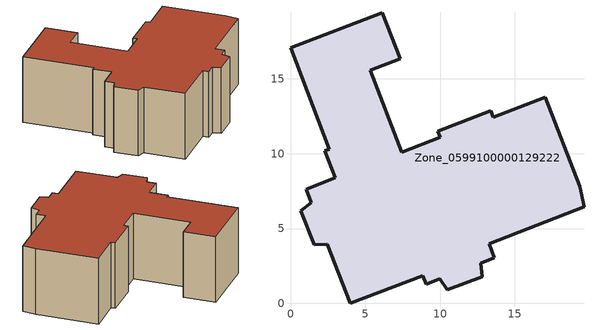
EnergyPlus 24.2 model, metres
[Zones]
Zone_0599100000129222
 floor ground (C_G): 8.84,1.86 3.99,0 2.47,3.96 1.57,3.9 0.68,6.19 1.4,6.74 1.06,7.64 2.99,8.38 2.29,10.19 2.6,10.31 0,17.08 6.14,19.43 7.32,16.35 5.33,15.58 7.44,10.1 10.01,11.09 9.84,11.51 13.39,12.87 13.56,12.45 17.01,13.78 19.32,7.84 19.62,6.45 13.27,3.97 13.62,3.06 12.72,2.68 12.82,1.79 10.49,0.91 9.99,1.64 9.06,1.29 z2.02
 wall outside (C_F): 5.33,15.58 7.32,16.35 6.14,19.43 0,17.08 2.6,10.31 2.29,10.19 2.99,8.38 1.06,7.64 1.4,6.74 0.68,6.19 1.57,3.9 2.47,3.96 3.99,0 8.84,1.86 9.06,1.29 9.99,1.64 10.49,0.91 12.82,1.79 12.72,2.68 13.62,3.06 13.27,3.97 19.62,6.45 19.32,7.84 17.01,13.78 13.56,12.45 13.39,12.87 9.84,11.51 10.01,11.09 7.44,10.1 5.33,15.58 z2.02:9.1
 roof outside (C_R): 17.01,13.78 13.56,12.45 13.39,12.87 9.84,11.51 10.01,11.09 7.44,10.1 5.33,15.58 7.32,16.35 6.14,19.43 0,17.08 2.6,10.31 2.29,10.19 2.99,8.38 1.06,7.64 1.4,6.74 0.68,6.19 1.57,3.9 2.47,3.96 3.99,0 8.84,1.86 9.06,1.29 9.99,1.64 10.49,0.91 12.82,1.79 12.72,2.68 13.62,3.06 13.27,3.97 19.62,6.45 19.32,7.84 z9.1
[BUILDING]
Pand.0599100000129222: North Axis=0; Terrain=City; Loads Convergence Tolerance Value=0.04; Temperature Convergence Tolerance Value=0.4; Solar Distribution=FullExterior; Maximum Number of Warmup Days=25; Minimum Number of Warmup Days=1
[Site:Location]
Rotterdam.The.Hague.AP_ZH_NLD Design_Conditions: Latitude=51.96; Longitude=4.45; Time Zone=1; Elevation=-4.5
[SITE:GROUNDTEMPERATURE:BUILDINGSURFACE]
18, 18, 18, 18, 18, 18, 18, 18, 18, 18, 18, 18
[MATERIAL] Thermal Absorptance=0.9; Solar Absorptance=0.7; Visible Absorptance=0.7
Name | Roughness | Thickness | Conductivity | Density | Specific Heat
G.D.1965 | MediumSmooth | 0.15 | 1 | 540 | 1210
F.D.1965 | Rough | 0.3 | 0.857143 | 1920 | 840
R.D.1965 | MediumRough | 0.2 | 0.08 | 1500 | 1000
[CONSTRUCTION]
C_G: G.D.1965
C_F: F.D.1965
C_R: R.D.1965
[ZONE]
Zone_0599100000129222: Type=1; Multiplier=1; Ceiling Height=Autocalculate; Volume=Autocalculate; Floor Area=autocalculate; Part of Total Floor Area=Yes
[ZONEINFILTRATION:DESIGNFLOWRATE]
Infil_Zone_0599100000129222: Zone or ZoneList or Space or SpaceList=Zone_0599100000129222; Schedule=AlwaysOn; Design Flow Rate Calculation Method=Flow/Area; Flow Rate per Floor Area=0.0042; Constant Term Coefficient=1; Temperature Term Coefficient=0; Velocity Term Coefficient=0; Velocity Squared Term Coefficient=0
[HVACTEMPLATE:ZONE:IDEALLOADSAIRSYSTEM]
Zone_0599100000129222: Maximum Heating Supply Air Temperature=50; Minimum Cooling Supply Air Temperature=13; Maximum Heating Supply Air Humidity Ratio=0.0156; Minimum Cooling Supply Air Humidity Ratio=0.0077; Heating Limit=NoLimit; Cooling Limit=NoLimit; Dehumidification Control Type=ConstantSensibleHeatRatio; Cooling Sensible Heat Ratio=0.7; Dehumidification Setpoint=60; Humidification Control Type=None; Humidification Setpoint=30; Outdoor Air Method=None; Outdoor Air Flow Rate per Person=0.00944; Outdoor Air Flow Rate per Zone Floor Area=0; Outdoor Air Flow Rate per Zone=0; Demand Controlled Ventilation Type=None; Outdoor Air Economizer Type=NoEconomizer; Heat Recovery Type=None; Sensible Heat Recovery Effectiveness=0.7; Latent Heat Recovery Effectiveness=0.65
[ZONECONTROL:THERMOSTAT]
ThermostatControl_Zone_0599100000129222: Zone or ZoneList=Zone_0599100000129222; Control Type Schedule=DualSetpointControlType; Control 1=Thermostat_Zone_0599100000129222; Temperature Difference Between Cutout And Setpoint=0
[THERMOSTATSETPOINT:DUALSETPOINT]
Thermostat_Zone_0599100000129222: Heating Setpoint Temperature Schedule=HeatingSetpoint_Zone_0599100000129222; Cooling Setpoint Temperature Schedule=CoolingSetpoint_Zone_0599100000129222
[SCHEDULE:COMPACT]
HeatingSetpoint_Zone_0599100000129222: Through: 12/31, For: AllDays, Until: 24:00, 21
CoolingSetpoint_Zone_0599100000129222: Through: 12/31, For: AllDays, Until: 24:00, 24
DualSetpointControlType: Through: 12/31, For: AllDays, Until: 24:00, 4
AlwaysOn: Through: 12/31, For: AllDays, Until: 24:00, 1
